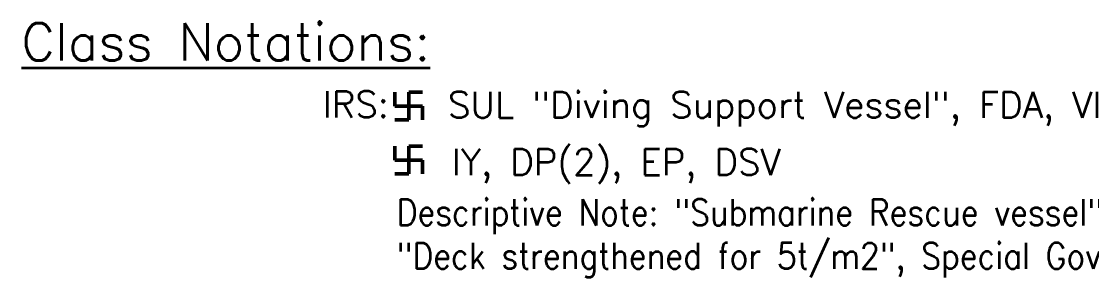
# Model space of a CAD drawing. Header units: inches. Extents: x 36 to 5114, y 9 to 306.
# Drawn here: x 268.6 to 371.5, y 110.8 to 135.5 of the extents above; entities that cross this region are included whole.
import ezdxf

# ---------------------------------------------------------------- set-up
doc = ezdxf.new("R2010")
doc.units = ezdxf.units.IN
doc.header["$MEASUREMENT"] = 0
doc.layers.add('CON-050', color=3, linetype='Continuous', lineweight=50)
doc.layers.add('TXT-035', color=2, linetype='Continuous', lineweight=35)
doc.styles.add('ROMANS', font='simplex.shx', dxfattribs={"width": 0.88})

# ---------------------------------------------------------------- blocks, each defined once
blk = doc.blocks.new('sym')
at = {"layer": 'CON-050'}
for p, q in [((80142, 5756), (80142, 6012)), ((80399, 6012), (80399, 5499)), ((80399, 6012), (80656, 6012)), ((80656, 5756), (80142, 5756)), ((80656, 5499), (80656, 5756)), ((80142, 5499), (80399, 5499))]:
    blk.add_line(p, q, dxfattribs=at)

msp = doc.modelspace()

# ---------------------------------------------------------------- block references
at = {"layer": 'TXT-035', "color": 3, "xscale": 0.0051834816, "yscale": 0.0051834816, "zscale": 0.0051834816}
for p in [(-110.93, 97.47), (-110.93, 92.26)]:
    msp.add_blockref('sym', p, dxfattribs=at)

# ---------------------------------------------------------------- texts
at = {"layer": 'TXT-035', "color": 3, "style": 'ROMANS'}
for s, height, p in [('%%uClass Notations:', 3.6, (268.55, 131.7)), ('IRS: ', 2.52, (297.55, 126.21))]:
    msp.add_text(s, height=height, dxfattribs=at).set_placement(p)
at = {"layer": 'TXT-035', "style": 'ROMANS'}
for s, p in [('SUL "Diving Support Vessel", FDA, VIB(HGL), HELIDK, RAS(AB)', (309.59, 126.17)), ('IY, DP(2), EP, DSV', (309.96, 120.65))]:
    msp.add_text(s, height=2.52, dxfattribs=at).set_placement(p)
at = {"layer": 'TXT-035', "insert": (304.66, 118.32), "char_height": 2.52, "attachment_point": 1, "style": 'ROMANS'}
msp.add_mtext_dynamic_manual_height_columns('Descriptive Note: "Submarine Rescue vessel", \\P"Deck strengthened for 5t/m2", Special Government Service".', width=31148.817, gutter_width=4375, heights=[0], dxfattribs=at)

doc.saveas('drawing.dxf')
